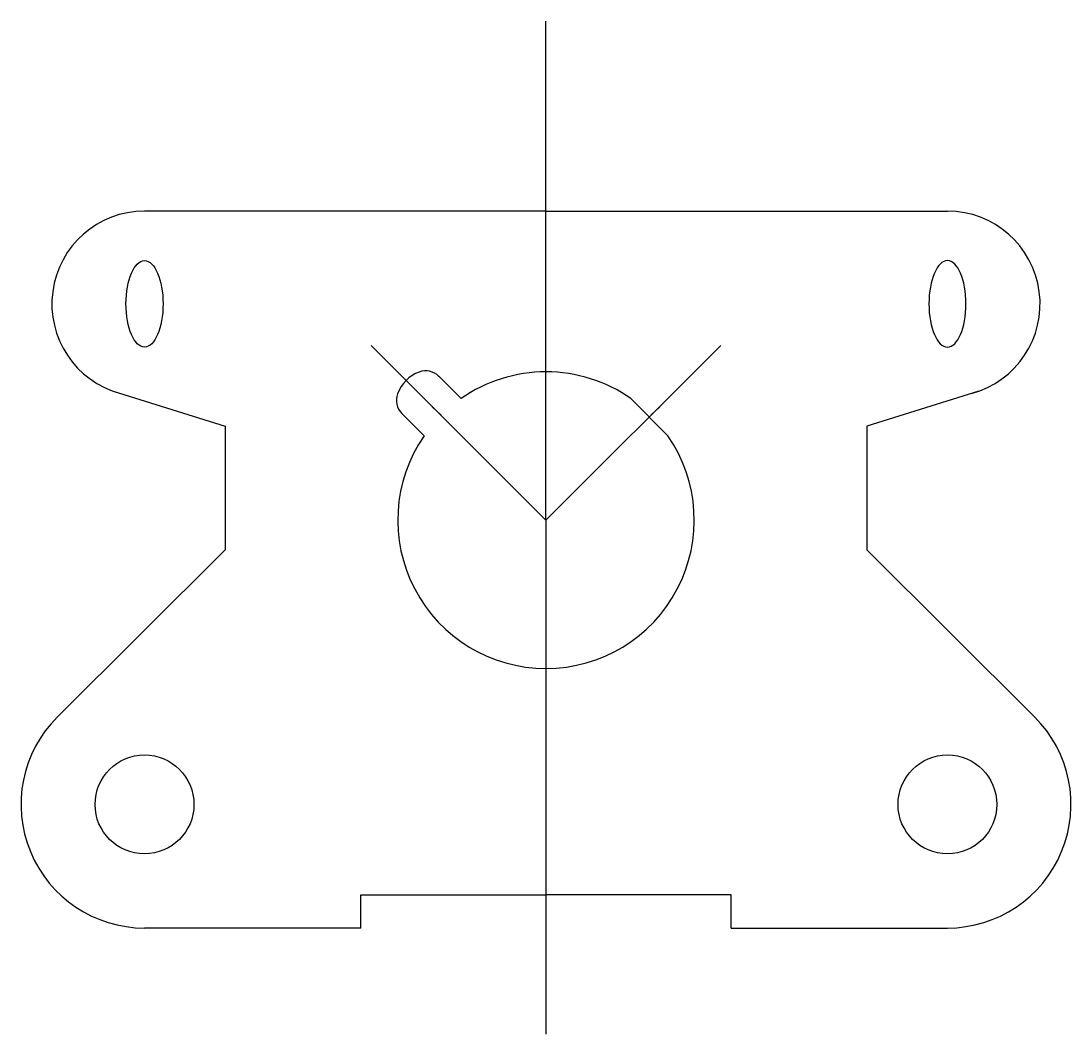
# Model space of a CAD drawing. Header units: inches. Extents: x 106 to 276, y 36 to 200.
import ezdxf

# ---------------------------------------------------------------- set-up
doc = ezdxf.new("R2010")
doc.units = ezdxf.units.IN
doc.header["$MEASUREMENT"] = 0

msp = doc.modelspace()

# ---------------------------------------------------------------- linework, layer by layer
for p, q in [((191.38, 119.48), (191.38, 200.25)), ((191.38, 119.48), (191.38, 200.25)), ((191.38, 169.48), (126.38, 169.48)), ((191.38, 119.48), (191.38, 169.48)), ((191.38, 119.48), (191.38, 169.48)), ((191.38, 169.48), (256.38, 169.48)), ((191.38, 119.48), (163.1, 147.76)), ((191.38, 119.48), (219.67, 147.76)), ((174.03, 142.76), (177.64, 139.15)), ((121.31, 140.36), (139.42, 134.68)), ((261.45, 140.36), (243.35, 134.68)), ((174.41, 136.45), (172.96, 137.83)), ((208.35, 136.45), (209.8, 137.83)), ((171.65, 133.14), (168.03, 136.76)), ((139.42, 134.68), (139.42, 114.68)), ((243.35, 134.68), (243.35, 114.68)), ((191.38, 119.48), (191.38, 36.33)), ((191.38, 119.48), (191.38, 36.33)), ((139.42, 114.68), (112.27, 87.65)), ((243.35, 114.68), (270.49, 87.65)), ((161.38, 53.48), (161.38, 58.84)), ((161.38, 58.84), (191.38, 58.84)), ((221.38, 58.84), (191.38, 58.84)), ((221.38, 53.48), (221.38, 58.84)), ((161.38, 53.48), (126.38, 53.48)), ((221.38, 53.48), (256.38, 53.48))]:
    msp.add_line(p, q)
msp.add_lwpolyline([(205.13, 139.15), (211.11, 133.14)])
for centre in [(126.38, 73.48), (256.38, 73.48)]:
    msp.add_circle(centre, 8)
for centre, radius, start, end in [((126.38, 154.48), 15, 90, 254.922), ((256.38, 154.48), 15, 285.078, 90), ((172.96, 137.83), 6, 110.5302, 159.4698), ((171.91, 140.63), 3, 45, 110.5302), ((191.38, 119.48), 24, 90, 124.94), ((191.38, 119.48), 24, 55.06, 90), ((170.15, 138.88), 3, 159.4698, 225), ((191.38, 119.48), 24, 145.3042, 270), ((191.38, 119.48), 24, 270, 34.6958), ((126.38, 73.48), 20, 134.8785, 270), ((256.38, 73.48), 20, 270, 45.1215)]:
    msp.add_arc(centre, radius, start, end)
msp.add_ellipse((126.38, 154.48), major_axis=(0, -7), ratio=0.428571)
at = {"extrusion": (0, 0, -1)}
msp.add_ellipse((256.38, 154.48), major_axis=(0, -7), ratio=0.428571, dxfattribs=at)

doc.saveas('drawing.dxf')
